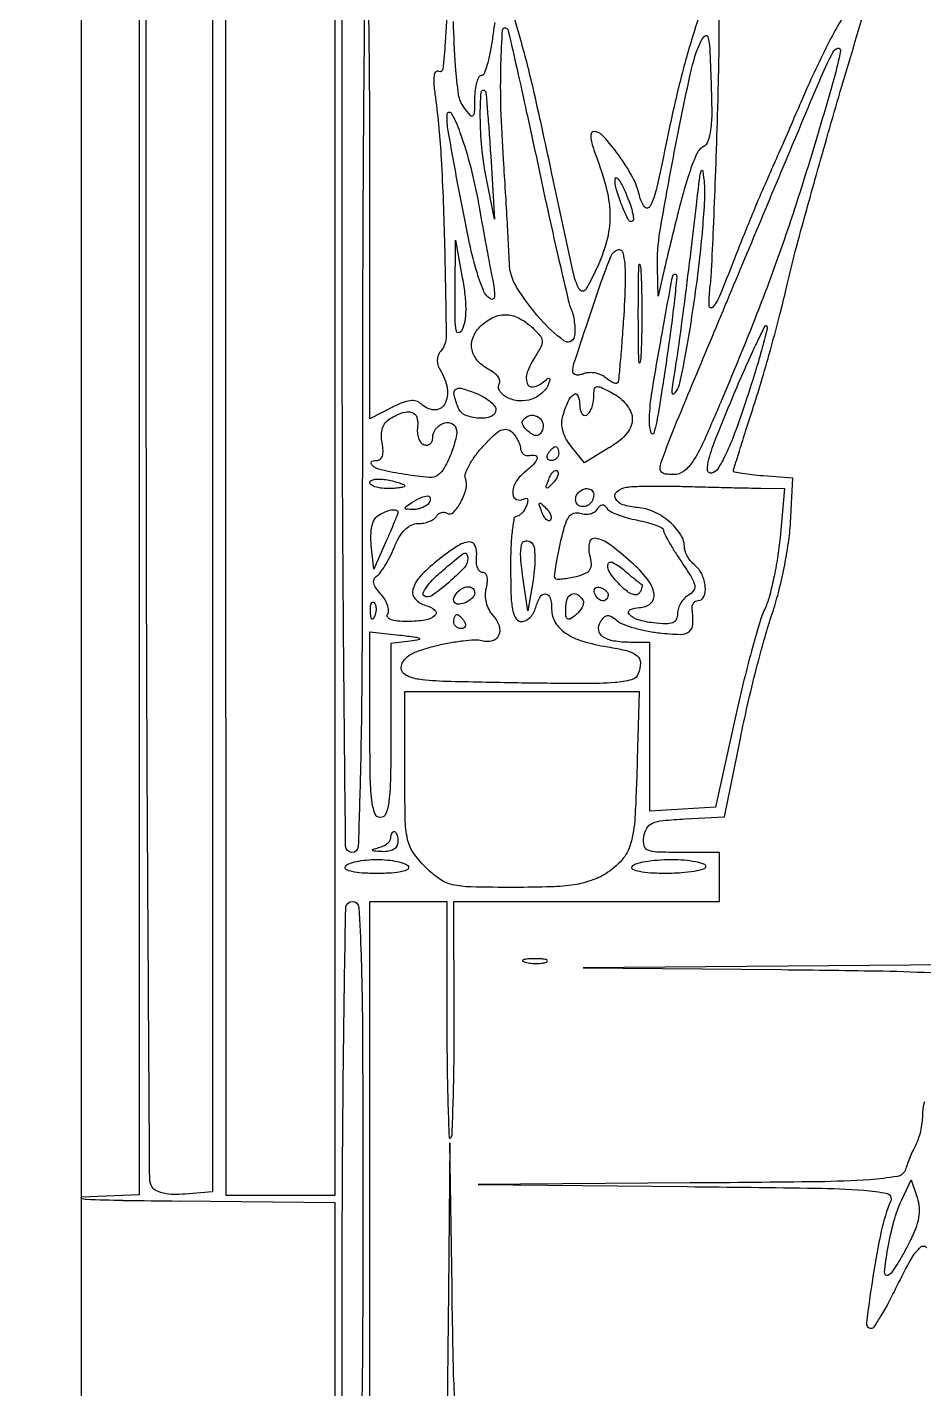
# Model space of a CAD drawing. Header units: inches. Extents: x -279 to 561, y -345 to 342.
# Drawn here: x -216.985 to -216.322, y -305.623 to -304.616 of the extents above; entities that cross this region are included whole.
import ezdxf

# ---------------------------------------------------------------- set-up
doc = ezdxf.new("R2010")
doc.units = ezdxf.units.IN
doc.header["$LTSCALE"] = 0.5
doc.header["$MEASUREMENT"] = 0

msp = doc.modelspace()

# ---------------------------------------------------------------- linework, layer by layer
at = {"linetype": 'Continuous'}
msp.add_line((-216.9452, -303.3781), (-216.9452, -306.503), dxfattribs=at)
for p, q in [((-216.9024, -304.0681), (-216.9024, -304.7737)), ((-216.9024, -304.7737), (-216.9024, -305.4793)), ((-216.9024, -305.4793), (-216.9451, -305.4811)), ((-216.8727, -305.4839), (-216.7576, -305.4849)), ((-216.7576, -305.4849), (-216.7576, -305.9712))]:
    msp.add_line(p, q)
for points in [[(-213.749, -305.7513, -0.000002), (-213.7501, -305.4288, -0.000179)], [(-215.8408, -304.9528, -0.000017), (-215.8401, -304.717, -0.831221)], [(-215.8762, -304.5938, 0.000023), (-215.8773, -304.8636, 0.000682), (-215.8782, -305.162, 0.000411), (-215.8784, -305.5159), (-215.8781, -306.4382)], [(-216.7355, -304.5626, 0.000087), (-216.7363, -304.6593, 0.001232), (-216.737, -304.767, 0.000747), (-216.7373, -304.8945, -0.000635), (-216.7376, -305.081, -0.004999), (-216.7388, -305.1676, -0.003343), (-216.7404, -305.2219, -0.403547), (-216.745, -305.2263, -0.411012), (-216.7497, -305.2216, -0.000538), (-216.7511, -305.0779, -0.001958), (-216.7522, -304.8577, -0.000239), (-216.7524, -304.3754)], [(-216.6745, -304.5965, -0.011101), (-216.676, -304.6273, -0.009727), (-216.6779, -304.6477, -0.551102), (-216.6807, -304.6491, 0.331355), (-216.683, -304.6493, 0.179942), (-216.6843, -304.6519, 0.054947), (-216.6845, -304.658, 0.012423), (-216.6833, -304.6683, -0.020855), (-216.679, -304.7137, -0.00769), (-216.6765, -304.7779, -0.00259), (-216.6753, -304.8448, -0.178124), (-216.679, -304.8553, 0.073682), (-216.6811, -304.8586, 0.0864), (-216.6819, -304.8622, 0.085241), (-216.6815, -304.8659, 0.06951), (-216.6798, -304.8696, -0.09952), (-216.6746, -304.8832, -0.170791), (-216.6766, -304.8951, -0.291783), (-216.6843, -304.8992, -0.179678), (-216.6939, -304.8948, 0.129182), (-216.6975, -304.8927, 0.099332), (-216.7019, -304.8924, 0.064879), (-216.7078, -304.8939, 0.0234), (-216.7156, -304.8975), (-216.7317, -304.9059), (-216.7317, -304.7316, 0.001426), (-216.7319, -304.6649, 0.002434), (-216.7325, -304.6093, 0.000337), (-216.7333, -304.5604, 0.662124)], [(-216.7317, -305.7159), (-216.7317, -305.4892), (-216.7317, -305.2625), (-216.7033, -305.2625), (-216.6749, -305.2625), (-216.6749, -305.3513, 0.002988), (-216.6746, -305.3852, 0.005232), (-216.674, -305.4132, 0.001556), (-216.6732, -305.4368, 0.654129), (-216.672, -305.4373, 0.189828), (-216.6709, -305.4346, 0.001348), (-216.6701, -305.41, 0.004894), (-216.6695, -305.3816, 0.003084), (-216.6694, -305.3485), (-216.6696, -305.2625), (-216.5714, -305.2625), (-216.4731, -305.2625), (-216.4731, -305.2444), (-216.4731, -305.2263), (-216.5019, -305.2263, -0.007812), (-216.5196, -305.226, -0.093684), (-216.5262, -305.2246, -0.247805), (-216.5289, -305.2212, -0.084031), (-216.5291, -305.2147, -0.095763), (-216.5269, -305.2084, -0.161788), (-216.5228, -305.2047, -0.077548), (-216.515, -305.2027, -0.010987), (-216.4985, -305.2015), (-216.4695, -305.2), (-216.4577, -305.142, -0.006759), (-216.4524, -305.1173, -0.005511), (-216.446, -305.091, -0.005571), (-216.4395, -305.0669, -0.014491), (-216.4342, -305.0498, 0.019989), (-216.4296, -305.0343, 0.012721), (-216.4254, -305.0159, 0.012779), (-216.4222, -304.9977, 0.023069), (-216.4206, -304.9826), (-216.4188, -304.9496), (-216.4408, -304.948, -0.008701), (-216.4492, -304.9472, -0.014279), (-216.4563, -304.9463, -0.007915), (-216.4621, -304.9452, -0.35796), (-216.4628, -304.9443, -0.074862), (-216.4625, -304.9428, -0.000482), (-216.4584, -304.9294, -0.001929), (-216.4536, -304.9142, -0.001228), (-216.4479, -304.8965, 0.006514), (-216.4416, -304.876, 0.00422), (-216.4347, -304.8521, 0.004242), (-216.4285, -304.8287, 0.008018), (-216.4238, -304.8096, -0.010712), (-216.4158, -304.7772, -0.00276), (-216.4014, -304.7251, -0.002707), (-216.3838, -304.6639, -0.002264), (-216.3644, -304.5991, 0.403137)], [(-216.4836, -304.5946, 0.010262), (-216.4931, -304.6234, 0.014522), (-216.5029, -304.6587, 0.010413), (-216.5119, -304.6987, -0.005507), (-216.5195, -304.7346, -0.058251), (-216.5245, -304.7487, -0.555811), (-216.5286, -304.7491, -0.110943), (-216.5324, -304.7408, 0.070226), (-216.5375, -304.7271, 0.032073), (-216.5477, -304.7109, 0.027186), (-216.5591, -304.6969, 0.212406), (-216.5666, -304.6935, 0.334022), (-216.5679, -304.6945, 0.081342), (-216.5683, -304.6975, 0.05201), (-216.5676, -304.7019, 0.02804), (-216.566, -304.7071, -0.02363), (-216.5573, -304.7337, -0.058609), (-216.5542, -304.7538, -0.068785), (-216.5561, -304.7722, -0.04392), (-216.563, -304.7925, -0.030479), (-216.5721, -304.8101, -0.59249), (-216.577, -304.8099, -0.062745), (-216.5814, -304.7974, -0.001033), (-216.5971, -304.7246, 0.003554), (-216.6102, -304.6649, 0.011819), (-216.6201, -304.6259, 0.008886), (-216.6281, -304.5988, 0.326948)], [(-216.3735, -304.5958, 0.031296), (-216.392, -304.6269, 0.016425), (-216.4112, -304.6677, -0.00044), (-216.4185, -304.6844, -0.000339), (-216.4264, -304.7027, -0.000343), (-216.4339, -304.7197, -0.000821), (-216.4394, -304.7323, 0.004364), (-216.4447, -304.7444, 0.002252), (-216.451, -304.7597, 0.002238), (-216.4574, -304.7755, 0.003388), (-216.4628, -304.7892, -0.005818), (-216.4731, -304.815, -0.081819), (-216.4783, -304.8234, -0.688487), (-216.4809, -304.8225, -0.032294), (-216.4802, -304.8092, 0.016473), (-216.4791, -304.7964, 0.00153), (-216.4776, -304.7648, 0.001968), (-216.4761, -304.7272, 0.001544), (-216.4747, -304.6863, 0.002751), (-216.4735, -304.637, 0.011541), (-216.4736, -304.6074, 0.011836)], [(-216.6393, -304.6128, 0.014397), (-216.641, -304.6237, -0.015598), (-216.6427, -304.6346, -0.024745), (-216.6449, -304.6438, -0.021775), (-216.6473, -304.6507, -0.308806), (-216.6494, -304.6521, 0.275825), (-216.6512, -304.6533, 0.051819), (-216.6528, -304.6571, 0.042378), (-216.6539, -304.6625, 0.027001), (-216.6543, -304.669, -0.005538), (-216.6545, -304.6797, -0.208286), (-216.6556, -304.6819, -0.419068), (-216.6573, -304.6817, -0.013338), (-216.6621, -304.6757, -0.125974), (-216.6661, -304.6662, -0.018563), (-216.6684, -304.6452, -0.012678), (-216.6699, -304.612, -0.002692)], [(-216.7524, -305.8599, -0.000327), (-216.7522, -305.5151, -0.002919), (-216.7511, -305.3634, -0.001291), (-216.7496, -305.2674, -0.408908), (-216.7447, -305.2625, -0.395136), (-216.74, -305.2669, -0.007958), (-216.7383, -305.3021, -0.007542), (-216.7372, -305.3612, -0.000893), (-216.7369, -305.4924, -0.001577), (-216.7372, -305.5914, -0.00397), (-216.7383, -305.6635, -0.000978)], [(-216.2714, -305.3091), (-216.4227, -305.3103), (-216.574, -305.3115), (-216.4273, -305.3129, -0.001732), (-216.3521, -305.3139, -0.009613), (-216.3117, -305.3154, -0.01112)], [(-216.3216, -305.4107, 0.04127), (-216.3227, -305.4156, 0.037432), (-216.3231, -305.4206, -0.03168), (-216.3235, -305.4262, -0.022756), (-216.3245, -305.4323, -0.023102), (-216.3261, -305.438, -0.045102), (-216.3279, -305.4423, 0.014122), (-216.33, -305.4464, 0.0088), (-216.3321, -305.4513, 0.008828), (-216.3341, -305.4562, 0.015807), (-216.3355, -305.4604, -0.281567), (-216.3416, -305.4657, -0.027135), (-216.3622, -305.4682, -0.012937), (-216.4004, -305.4697, -0.001201), (-216.4949, -305.4706), (-216.6516, -305.4718), (-216.4972, -305.4733, -0.001087), (-216.4021, -305.4744, -0.013832), (-216.3664, -305.4759, -0.039205), (-216.3492, -305.4784, -0.46372), (-216.3465, -305.4837, 0.044667), (-216.3535, -305.5062, 0.015247), (-216.3597, -305.5398, 0.006895), (-216.3645, -305.574, 0.456116), (-216.3609, -305.578, 0.245569), (-216.3587, -305.5768, 0.010122), (-216.3536, -305.5688, 0.015595), (-216.3479, -305.5588, 0.010215), (-216.3419, -305.5469, -0.014257), (-216.3315, -305.5269, -0.087077), (-216.3242, -305.5179, -0.469607), (-216.32, -305.5185, -0.134126)], [(-216.6683, -305.6367, -0.016483), (-216.6699, -305.6088, -0.002081), (-216.671, -305.5483), (-216.6725, -305.441), (-216.6737, -305.5508), (-216.6749, -305.6607)]]:
    msp.add_lwpolyline(points, format="xyb")
for points in [[(-213.7217, -304.6198, -0.000342), (-213.7221, -305.0777, -0.000611), (-213.7232, -305.454, -0.000039), (-213.7246, -305.7871, -0.813411), (-213.7265, -305.7875, -0.10071), (-213.7283, -305.7787, -0.000038), (-213.7297, -305.4486, -0.000606), (-213.7308, -305.0819, -0.000369), (-213.7313, -304.6483), (-213.7317, -303.5193), (-213.9605, -303.5193, 0.00003), (-214.109, -303.5193, 0.000002), (-214.4986, -303.5193, 0.000003), (-214.9634, -303.5193, 0.000003), (-215.4709, -303.5193), (-216.7524, -303.5193), (-216.7524, -303.4805), (-216.7524, -303.4418), (-215.2369, -303.4418), (-213.7213, -303.4418)], [(-216.8481, -304.7737), (-216.8481, -305.4772), (-216.8683, -305.4788, -0.026592), (-216.877, -305.4791, -0.045909), (-216.8843, -305.4782, -0.058419), (-216.8897, -305.4764, -0.141977), (-216.8928, -305.4736, -0.140547), (-216.8946, -305.4676, -0.00007), (-216.8959, -305.2651, -0.00096), (-216.8969, -305.0398, -0.000584), (-216.8972, -304.7734, -0.000372), (-216.897, -304.4172, -0.00193), (-216.8959, -304.2204, -0.000494), (-216.8945, -304.0825, -0.196037), (-216.8908, -304.0736, -0.109284), (-216.8871, -304.0712, -0.038167), (-216.881, -304.0695, -0.035725), (-216.8737, -304.0686, -0.0347), (-216.8663, -304.0687), (-216.8481, -304.0702)], [(-216.6076, -304.7172, 0.001769), (-216.5994, -304.7554, 0.002519), (-216.5917, -304.7894, 0.001396), (-216.585, -304.818, 0.037288), (-216.5827, -304.8254, -0.040908), (-216.5812, -304.8301, -0.028349), (-216.5804, -304.8355, -0.028692), (-216.5801, -304.8409, -0.051107), (-216.5806, -304.8453, -0.545128), (-216.5882, -304.8481, -0.052888), (-216.6058, -304.8319, -0.039679), (-216.6232, -304.8084, -0.136022), (-216.6286, -304.7904, 0.007957), (-216.629, -304.7806, 0.001238), (-216.63, -304.7611, 0.001379), (-216.6314, -304.7382, 0.0012), (-216.6329, -304.7142, -0.009128), (-216.6348, -304.6764, -0.014251), (-216.6348, -304.6437, -0.01087), (-216.6336, -304.6185, -0.643124), (-216.6304, -304.6173, -0.140959), (-216.6294, -304.6191, -0.000363), (-216.6229, -304.6474, -0.002217), (-216.6158, -304.6795, -0.001375)], [(-216.4852, -304.7048, 0.168591), (-216.4904, -304.7106, 0.021097), (-216.4963, -304.7267, 0.015694), (-216.5035, -304.7521, 0.003847), (-216.5138, -304.7944), (-216.5186, -304.8151), (-216.5191, -304.7939, -0.048465), (-216.5172, -304.7675, -0.005602), (-216.5066, -304.7088, -0.005358), (-216.4946, -304.6502, -0.052973), (-216.4868, -304.6264, -0.122233), (-216.4838, -304.6226, -0.54409), (-216.4817, -304.6234, -0.047473), (-216.4804, -304.6322, -0.00335), (-216.4794, -304.657, -0.007696), (-216.4789, -304.679, -0.031578), (-216.4797, -304.6923, -0.055065), (-216.4817, -304.7005, -0.181523)], [(-216.4007, -304.6962, -0.005201), (-216.417, -304.7486, -0.008856), (-216.4319, -304.792, -0.00846), (-216.4487, -304.8362, -0.00427), (-216.4714, -304.8914, -0.005269), (-216.485, -304.9228, -0.037808), (-216.4929, -304.9374, -0.090871), (-216.4995, -304.9445, -0.160825), (-216.5071, -304.947, -0.0343), (-216.513, -304.9466, -0.162517), (-216.5161, -304.9451, -0.218758), (-216.5171, -304.9424, -0.066069), (-216.5162, -304.9379, -0.014627), (-216.5046, -304.9076, -0.000446), (-216.4527, -304.7833, -0.000319), (-216.3993, -304.6561, -0.021555), (-216.3893, -304.6349, -0.207321), (-216.3857, -304.6319, -0.554075), (-216.3837, -304.6337, -0.023297), (-216.3886, -304.6547, -0.003509)], [(-216.6424, -304.7116), (-216.6395, -304.7582), (-216.646, -304.7259, -0.026379), (-216.6489, -304.7052, -0.020572), (-216.6501, -304.6826, -0.020494), (-216.6495, -304.6645, -0.678966), (-216.6465, -304.6635, -0.149494), (-216.6459, -304.6649, -0.000915), (-216.6448, -304.6783, -0.00365), (-216.6436, -304.6937, -0.002305)], [(-216.6514, -304.7468, 0.001205), (-216.6483, -304.7641, 0.001296), (-216.6452, -304.7809, 0.001224), (-216.6425, -304.7954, 0.006183), (-216.6409, -304.8034, -0.046706), (-216.6395, -304.8154, -0.599899), (-216.6425, -304.8172, -0.155602), (-216.6478, -304.8108, -0.026283), (-216.6531, -304.7957, -0.020418), (-216.6586, -304.7734, -0.004239), (-216.6664, -304.7338, -0.002597), (-216.6738, -304.693, -0.053299), (-216.6746, -304.6806, -0.755954), (-216.6716, -304.6798, -0.043914), (-216.6651, -304.6941, -0.020761), (-216.6572, -304.7201, -0.020603)], [(-216.5374, -304.7595, -0.506233), (-216.5403, -304.7591, -0.022875), (-216.5452, -304.7484, -0.027387), (-216.5494, -304.7365, -0.087583), (-216.5503, -304.7281, -0.523212), (-216.5494, -304.7276, -0.132469), (-216.5478, -304.7289, -0.03779), (-216.5452, -304.7331, -0.013843), (-216.5423, -304.7394, -0.017512), (-216.5396, -304.7463, -0.025665), (-216.5377, -304.7525, -0.023548), (-216.5367, -304.7575, -0.23677)], [(-216.4915, -304.8149, -0.005393), (-216.4952, -304.8393, -0.007432), (-216.499, -304.8612, -0.004976), (-216.5027, -304.8793, -0.085535), (-216.505, -304.8849, -0.059006), (-216.507, -304.8874, -0.572167), (-216.508, -304.8871, -0.101093), (-216.5082, -304.8843, -0.009353), (-216.5072, -304.8772, 0.006873), (-216.5037, -304.8547, 0.001875), (-216.4989, -304.8192, 0.001976), (-216.4941, -304.781, 0.003013), (-216.4902, -304.7478, -0.002172), (-216.4878, -304.7277, -0.058241), (-216.4866, -304.7224, -0.780524), (-216.4855, -304.7226, -0.013684), (-216.4844, -304.7322, -0.03534), (-216.4843, -304.7439, -0.006783), (-216.4858, -304.765, -0.007196), (-216.4882, -304.7896, -0.006574)], [(-216.6637, -304.8403, -0.232877), (-216.666, -304.8421, -0.421443), (-216.6678, -304.8409, -0.04182), (-216.6687, -304.8322, -0.004874), (-216.6687, -304.8125), (-216.6684, -304.7737), (-216.6634, -304.8015, -0.016627), (-216.6615, -304.8145, -0.030054), (-216.6609, -304.8251, -0.037196), (-216.6616, -304.8338, -0.074031)], [(-216.544, -304.8294, -0.00317), (-216.5453, -304.8478, -0.004945), (-216.5466, -304.8637, -0.001602), (-216.5479, -304.8774, -0.154009), (-216.5487, -304.8792, -0.274), (-216.5499, -304.8796, -0.051371), (-216.5521, -304.8789, -0.042194), (-216.5548, -304.8774, -0.026984), (-216.5577, -304.8752, 0.073944), (-216.5611, -304.8732, 0.055614), (-216.5653, -304.8719, 0.0561), (-216.5696, -304.8717, 0.079543), (-216.5733, -304.8724, -0.049017), (-216.5766, -304.8733, -0.089582), (-216.5793, -304.8733, -0.139332), (-216.5811, -304.8724, -0.21057), (-216.5817, -304.8709, -0.079097), (-216.5808, -304.8649, -0.001381), (-216.5706, -304.834, -0.003822), (-216.5606, -304.8046, -0.012498), (-216.5533, -304.7854, -0.212515), (-216.5485, -304.7808, -0.45542), (-216.5446, -304.783, -0.05541), (-216.5429, -304.8, -0.012106)], [(-216.5314, -304.8603, -0.05623), (-216.532, -304.8643, -0.84375), (-216.5327, -304.8642, -0.011824), (-216.5331, -304.8512, -0.002363), (-216.5332, -304.828, -0.002363), (-216.5331, -304.8048, -0.011824), (-216.5327, -304.7918, -0.84375), (-216.532, -304.7918, -0.05623), (-216.5314, -304.7957, -0.008933), (-216.5308, -304.8104, -0.005253), (-216.5306, -304.828, -0.005253), (-216.5308, -304.8456, -0.008933)], [(-216.512, -304.8599, -0.003101), (-216.518, -304.899, -0.02624), (-216.5217, -304.9163, -0.763552), (-216.5237, -304.9164, -0.066513), (-216.5249, -304.9078, -0.040598), (-216.5234, -304.888, -0.005104), (-216.5162, -304.8457, -0.001493), (-216.5078, -304.8, -0.603471), (-216.5053, -304.7992, -0.225892), (-216.5047, -304.801, -0.00155), (-216.5065, -304.8178, -0.005582), (-216.5088, -304.8372, -0.003492)], [(-216.6121, -304.8379, -0.025372), (-216.606, -304.8441, -0.160359), (-216.6043, -304.8482, -0.146722), (-216.6053, -304.8527, -0.020152), (-216.6102, -304.8609, 0.060387), (-216.6153, -304.8713, 0.162068), (-216.6155, -304.8795, 0.362098), (-216.6113, -304.8822, 0.143467), (-216.6044, -304.8793, -0.010558), (-216.6004, -304.8761, -0.26802), (-216.5991, -304.8759, -0.387493), (-216.5986, -304.8769, -0.015382), (-216.6001, -304.8811, -0.088678), (-216.6021, -304.8843, -0.048382), (-216.6055, -304.8876, -0.046175), (-216.6097, -304.8903, -0.054272), (-216.6142, -304.8919, -0.100383), (-216.6228, -304.8924, -0.095146), (-216.6311, -304.8895, -0.133291), (-216.636, -304.8846, -0.274197), (-216.6359, -304.8794, 0.213925), (-216.6356, -304.8774, 0.088681), (-216.6369, -304.8748, 0.065662), (-216.6395, -304.8721, 0.043505), (-216.6431, -304.8698, -0.081207), (-216.6518, -304.8631, -0.132999), (-216.6562, -304.8549, -0.14632), (-216.6557, -304.8462, -0.10643), (-216.6504, -304.8379, -0.077784), (-216.6412, -304.8311, -0.120537), (-216.6316, -304.8288, -0.117325), (-216.6219, -304.8311, -0.071227)], [(-216.4537, -304.8928, -0.008904), (-216.4617, -304.9159, -0.023447), (-216.4685, -304.932, -0.028167), (-216.4744, -304.9427, -0.208227), (-216.4791, -304.9459, -0.462897), (-216.482, -304.9436, -0.074773), (-216.481, -304.9355, -0.026877), (-216.4756, -304.9197, -0.00452), (-216.4636, -304.8903, -0.004409), (-216.4543, -304.8686, -0.007986), (-216.4462, -304.851, -0.003887), (-216.4394, -304.8371, -0.668672), (-216.4382, -304.8372, -0.146281), (-216.4381, -304.8403, -0.003085), (-216.4421, -304.8553, -0.006886), (-216.4473, -304.8728, -0.004553)], [(-216.5377, -304.905, -0.104498), (-216.5385, -304.9107, -0.078898), (-216.5415, -304.9162, -0.060186), (-216.5469, -304.9217, -0.029731), (-216.5549, -304.9273), (-216.5729, -304.9384), (-216.5826, -304.9265, -0.044409), (-216.5865, -304.9207, -0.057645), (-216.5889, -304.9148, -0.063794), (-216.5898, -304.909, -0.077772), (-216.589, -304.9036, -0.030789), (-216.5851, -304.8929, -0.132481), (-216.5809, -304.8877, -0.4754), (-216.5779, -304.8885, -0.106409), (-216.5766, -304.8945, 0.042645), (-216.5762, -304.8988, 0.094485), (-216.5751, -304.9019, 0.174139), (-216.5734, -304.9032, 0.225572), (-216.5714, -304.903, 0.112752), (-216.5694, -304.9011, 0.049984), (-216.5677, -304.8978, 0.04599), (-216.5666, -304.8938, 0.04616), (-216.5662, -304.8896, -0.037761), (-216.5658, -304.8839, -0.311983), (-216.5641, -304.8821, -0.163526), (-216.5608, -304.8825, -0.011108), (-216.5524, -304.8867, -0.052937), (-216.5469, -304.8903, -0.050847), (-216.5423, -304.895, -0.054536), (-216.539, -304.9002, -0.095776)], [(-216.6386, -304.899, -0.309585), (-216.6421, -304.904, -0.106816), (-216.6512, -304.9054, -0.090324), (-216.6612, -304.903, -0.19967), (-216.6665, -304.8974, -0.02875), (-216.6695, -304.888, -0.281907), (-216.6684, -304.8842, -0.252001), (-216.6643, -304.8832, -0.024157), (-216.6542, -304.8865, -0.034915), (-216.6482, -304.8892, -0.044248), (-216.6432, -304.8926, -0.050634), (-216.6397, -304.896, -0.174496)], [(-216.6965, -304.9116, 0.056526), (-216.6966, -304.916, 0.066642), (-216.6958, -304.9201, 0.07808), (-216.694, -304.9233, 0.14665), (-216.6917, -304.9249, 0.115789), (-216.6892, -304.9252, 0.142515), (-216.6871, -304.9243, 0.130079), (-216.6857, -304.9223, 0.088908), (-216.6852, -304.9195, -0.161522), (-216.6832, -304.9134, -0.133618), (-216.6778, -304.9092, -0.17032), (-216.6719, -304.9089, -0.245216), (-216.6682, -304.9124, -0.144037), (-216.6679, -304.9192, -0.031046), (-216.6714, -304.9307, -0.032174), (-216.6765, -304.9417, -0.114756), (-216.6816, -304.9475, -0.182529), (-216.6879, -304.9492, -0.013812), (-216.7058, -304.9469, -0.015357), (-216.7235, -304.9436, -0.14305), (-216.7302, -304.9399, -0.144524), (-216.7309, -304.9387, -0.260521), (-216.7306, -304.9376, -0.143558), (-216.7292, -304.9369, -0.048117), (-216.7268, -304.9366, 0.17075), (-216.7242, -304.9357, 0.147897), (-216.7225, -304.9333, 0.089482), (-216.722, -304.9292, 0.034737), (-216.7227, -304.9236, -0.048263), (-216.7232, -304.9176, -0.078089), (-216.7224, -304.9126, -0.090761), (-216.7203, -304.9086, -0.091297), (-216.7168, -304.9056, -0.046325), (-216.7074, -304.9012, -0.158515), (-216.7007, -304.901, -0.251345), (-216.6971, -304.9046, -0.11163)], [(-216.6047, -304.9154, -0.102563), (-216.6067, -304.9175, -0.174119), (-216.609, -304.9182, -0.12495), (-216.6117, -304.9172, -0.042426), (-216.6151, -304.9146, -0.039982), (-216.618, -304.9114, -0.140382), (-216.6191, -304.9088, -0.193883), (-216.6184, -304.9066, -0.087799), (-216.6161, -304.9045, -0.163339), (-216.6108, -304.9032, -0.170368), (-216.6059, -304.9055, -0.174129), (-216.6036, -304.9102, -0.16952)], [(-216.6203, -304.9278, 0.104541), (-216.6197, -304.9301, 0.117135), (-216.6183, -304.9318, 0.115342), (-216.6162, -304.9328, 0.099116), (-216.6138, -304.9328, -0.118813), (-216.6093, -304.9329, -0.43607), (-216.6081, -304.9352, -0.11606), (-216.6111, -304.9398, -0.021386), (-216.6188, -304.9466, 0.102116), (-216.6244, -304.9535, 0.13692), (-216.6261, -304.9614, 0.294731), (-216.6232, -304.9654, 0.233272), (-216.6177, -304.9649, -0.14665), (-216.6161, -304.9645, -0.315874), (-216.6152, -304.9652, -0.134924), (-216.6151, -304.9671, -0.03703), (-216.616, -304.97, -0.044872), (-216.6175, -304.9731, -0.051712), (-216.6195, -304.9757, -0.059132), (-216.6216, -304.9774, -0.146563), (-216.6235, -304.978, 0.369078), (-216.6252, -304.9795, 0.011966), (-216.6266, -304.9894, 0.017744), (-216.6275, -305.0019, 0.010728), (-216.6277, -305.0168, 0.00765), (-216.6273, -305.0371, 0.042273), (-216.626, -305.0479, 0.100575), (-216.6236, -305.0536, 0.24605), (-216.6197, -305.0556, 0.119254), (-216.6165, -305.0548, 0.075213), (-216.6133, -305.0526, 0.068404), (-216.6107, -305.0492, 0.066791), (-216.6091, -305.0453, -0.06348), (-216.6059, -305.0374, -0.302302), (-216.6018, -305.0352, -0.309236), (-216.5983, -305.0382, -0.064673), (-216.5973, -305.0466, 0.136672), (-216.5946, -305.0563, 0.109565), (-216.5871, -305.0641, 0.075656), (-216.5743, -305.0701, 0.032597), (-216.556, -305.0743, -0.020388), (-216.5411, -305.0773, -0.119054), (-216.5341, -305.0809, -0.219434), (-216.5317, -305.0862, -0.09001), (-216.5332, -305.0941, -0.239786), (-216.5382, -305.0986, -0.046406), (-216.5506, -305.1007, -0.020863), (-216.5734, -305.1015, -0.002634), (-216.6224, -305.101, -0.002151), (-216.6753, -305.0999, -0.026069), (-216.6956, -305.0983, -0.08866), (-216.7051, -305.0953, -0.278851), (-216.7085, -305.0898, -0.142172), (-216.707, -305.0848, -0.109222), (-216.703, -305.0808, -0.062849), (-216.6956, -305.0772, -0.017754), (-216.6833, -305.0736, -0.015908), (-216.673, -305.0714, -0.017253), (-216.6628, -305.0698, -0.016984), (-216.6541, -305.0691, -0.076115), (-216.649, -305.0696, 0.12583), (-216.6411, -305.0697, 0.227975), (-216.6363, -305.0657, 0.195242), (-216.636, -305.0588, 0.09872), (-216.6405, -305.0512, -0.064997), (-216.6436, -305.0468, -0.05798), (-216.6455, -305.0416, -0.058243), (-216.6462, -305.0361, -0.066937), (-216.6456, -305.0308, 0.040549), (-216.6448, -305.0263, 0.081946), (-216.645, -305.0226, 0.129992), (-216.6463, -305.0203, 0.20801), (-216.6483, -305.0194, -0.206148), (-216.6504, -305.0185, -0.097795), (-216.652, -305.016, -0.071534), (-216.6529, -305.0122, -0.046905), (-216.6528, -305.0078, 0.119299), (-216.6539, -304.9996, 0.339329), (-216.6585, -304.9968, 0.122057), (-216.6673, -305, 0.020013), (-216.6822, -305.0109, 0.036212), (-216.6947, -305.0225, 0.127198), (-216.6999, -305.032, 0.250421), (-216.6981, -305.0391, 0.146118), (-216.6904, -305.0437, -0.110496), (-216.6837, -305.0472, -0.459905), (-216.6836, -305.0512, -0.143455), (-216.6909, -305.0546, -0.03788), (-216.7039, -305.0556, -0.021737), (-216.7114, -305.0553, -0.067823), (-216.7164, -305.0542, -0.161615), (-216.7186, -305.0524, -0.289083), (-216.7186, -305.0501, 0.158762), (-216.7179, -305.0473, 0.064502), (-216.7187, -305.0434, 0.055027), (-216.7208, -305.0391, 0.045483), (-216.7238, -305.0351, -0.033485), (-216.7273, -305.0307, -0.093551), (-216.7289, -305.0271, -0.155952), (-216.7287, -305.0243, -0.158036), (-216.7268, -305.0221, 0.096872), (-216.7242, -305.0197, 0.0202), (-216.7207, -305.0145, 0.020494), (-216.7171, -305.008, 0.018103), (-216.7138, -305.0009, -0.033503), (-216.71, -304.9932, -0.06379), (-216.7057, -304.9876, -0.083014), (-216.7011, -304.9843, -0.114229), (-216.6961, -304.9832, 0.046449), (-216.6919, -304.9828, 0.046123), (-216.6879, -304.9816, 0.050097), (-216.6845, -304.9799, 0.112213), (-216.6826, -304.9779, -0.085354), (-216.681, -304.9761, -0.093637), (-216.6789, -304.975, -0.100378), (-216.6767, -304.9748, -0.114643), (-216.6748, -304.9755, 0.353757), (-216.67, -304.9749, 0.068827), (-216.6645, -304.9673, 0.060635), (-216.6606, -304.9574, 0.154612), (-216.6611, -304.9498, -0.182324), (-216.6611, -304.9462, -0.03628), (-216.6584, -304.9402, -0.034067), (-216.6539, -304.9332, -0.025983), (-216.6482, -304.9263, -0.016818), (-216.6402, -304.9181, -0.075128), (-216.6348, -304.9142, -0.15513), (-216.6305, -304.9136, -0.159641), (-216.6267, -304.9155, -0.042516), (-216.6243, -304.9183, -0.03484), (-216.6223, -304.9217, -0.036109), (-216.6208, -304.925, -0.073608)], [(-216.5921, -304.9315, -0.105053), (-216.5925, -304.9334, -0.099167), (-216.5937, -304.9351, -0.09642), (-216.5955, -304.9362, -0.093332), (-216.5976, -304.9366, -0.108972), (-216.5994, -304.9362, -0.182303), (-216.6005, -304.9351, -0.161196), (-216.6007, -304.9334, -0.082592), (-216.5998, -304.9315, -0.029505), (-216.5985, -304.9295, -0.035638), (-216.5969, -304.9278, -0.038439), (-216.5955, -304.9266, -0.151918), (-216.5944, -304.9263, -0.210953), (-216.5935, -304.9267, -0.081139), (-216.5928, -304.9278, -0.061769), (-216.5923, -304.9295, -0.042167)], [(-216.7059, -304.9553, -0.347462), (-216.7065, -304.9561, -0.020244), (-216.7097, -304.9567, -0.023639), (-216.7139, -304.9572, -0.014412), (-216.7188, -304.9573, -0.032714), (-216.7238, -304.957, -0.050289), (-216.728, -304.956, -0.064968), (-216.7308, -304.9546, -0.249889), (-216.7317, -304.9529, -0.285831), (-216.7308, -304.9513, -0.076393), (-216.728, -304.9505, -0.053628), (-216.7238, -304.9503, -0.031701), (-216.7188, -304.9509, -0.013875), (-216.7139, -304.952, -0.021857), (-216.7097, -304.9532, -0.017542), (-216.7065, -304.9544, -0.300822)], [(-216.5966, -304.9535, -0.011214), (-216.6, -304.9568, -0.400052), (-216.601, -304.9568, -0.286372), (-216.6013, -304.9556, -0.008399), (-216.5995, -304.9506, -0.036269), (-216.598, -304.9473, -0.070189), (-216.5962, -304.9449, -0.120343), (-216.5945, -304.9439, -0.278911), (-216.5931, -304.9443, -0.20742), (-216.5925, -304.9458, -0.082976), (-216.5929, -304.9482, -0.063152), (-216.5944, -304.9509, -0.043285)], [(-216.6878, -304.9677, -0.101161), (-216.6896, -304.9696, -0.052761), (-216.6926, -304.9713, -0.049393), (-216.6961, -304.9724, -0.053738), (-216.6997, -304.9728, -0.012098), (-216.7047, -304.9726, -0.343021), (-216.7056, -304.9718, -0.295079), (-216.7051, -304.9706, -0.010223), (-216.7007, -304.9677, -0.03301), (-216.6939, -304.9639, -0.110887), (-216.6889, -304.9628, -0.372932), (-216.6871, -304.9644, -0.175918)], [(-216.5662, -304.9616, -0.108877), (-216.5672, -304.9661, -0.127543), (-216.5699, -304.9694, -0.144342), (-216.5736, -304.9707, -0.153624), (-216.5774, -304.9698, -0.216101), (-216.5795, -304.9666, -0.159804), (-216.5789, -304.9623, -0.132181), (-216.5756, -304.9587, -0.145303), (-216.5711, -304.9573, -0.087308), (-216.5692, -304.9577, -0.094392), (-216.5677, -304.9586, -0.100145), (-216.5666, -304.96, -0.112153)], [(-216.4426, -304.9571), (-216.4251, -304.9573), (-216.4284, -304.9934, -0.015272), (-216.4303, -305.0085, -0.013892), (-216.4331, -305.0239, -0.014061), (-216.4364, -305.0375, -0.04287), (-216.4397, -305.0464, 0.037074), (-216.4436, -305.0567, 0.005838), (-216.4495, -305.0774, 0.006456), (-216.4558, -305.102, 0.005598), (-216.4619, -305.128), (-216.4761, -305.1927), (-216.5005, -305.1943), (-216.5248, -305.1958), (-216.5248, -305.1335), (-216.5248, -305.0711), (-216.5391, -305.071, -0.038736), (-216.5515, -305.07, -0.111268), (-216.5594, -305.0668, -0.209988), (-216.5625, -305.0619, -0.174944), (-216.5612, -305.0558, -0.053871), (-216.5585, -305.0524, -0.185698), (-216.556, -305.0512, -0.156029), (-216.5531, -305.052, -0.035295), (-216.5489, -305.055, 0.081123), (-216.5443, -305.0576, 0.022082), (-216.5364, -305.0603, 0.021731), (-216.5271, -305.0626, 0.021052), (-216.5175, -305.064, 0.020206), (-216.5022, -305.0651, 0.165856), (-216.4957, -305.0631, 0.230183), (-216.4929, -305.0578, 0.041582), (-216.4934, -305.0466, -0.082595), (-216.4933, -305.0441, -0.103799), (-216.4924, -305.042, -0.116034), (-216.4909, -305.0406, -0.124261), (-216.4889, -305.0401, 0.309165), (-216.4847, -305.0372, 0.116118), (-216.4837, -305.0299, 0.08539), (-216.4861, -305.0209, 0.112055), (-216.4912, -305.0142, -0.044624), (-216.4942, -305.0113, -0.040353), (-216.4967, -305.0078, -0.042692), (-216.4984, -305.0042, -0.092186), (-216.499, -305.0012, 0.142196), (-216.5018, -304.9915, 0.074786), (-216.5102, -304.9818, 0.070211), (-216.5217, -304.9745, 0.089973), (-216.5339, -304.9714, -0.064084), (-216.5446, -304.9693, -0.188185), (-216.5502, -304.9646, -0.364395), (-216.5492, -304.9597, -0.121426), (-216.5421, -304.9564, -0.039855), (-216.5369, -304.9558, -0.004959), (-216.5253, -304.9555, -0.005821), (-216.5115, -304.9555, -0.004791), (-216.4969, -304.9558, 0.000677), (-216.4815, -304.9562, 0.000627), (-216.4658, -304.9566, 0.000625), (-216.4518, -304.9569, 0.002102)], [(-216.7111, -304.9748, -0.094415), (-216.7113, -304.9762, -0.002371), (-216.7137, -304.9821, -0.005008), (-216.7166, -304.989, -0.003383), (-216.72, -304.9968), (-216.7289, -305.0168), (-216.7307, -304.9992, -0.032703), (-216.731, -304.9918, -0.049507), (-216.7302, -304.9853, -0.060672), (-216.7284, -304.9803, -0.134945), (-216.7257, -304.9773, -0.037601), (-216.7205, -304.9746, -0.060609), (-216.7157, -304.9731, -0.100795), (-216.7123, -304.9732, -0.348557)], [(-216.5983, -304.9807, -0.278911), (-216.5996, -304.9811, -0.120343), (-216.6013, -304.9801, -0.070189), (-216.6031, -304.9777, -0.036269), (-216.6047, -304.9744, -0.008399), (-216.6065, -304.9694, -0.286372), (-216.6062, -304.9682, -0.400052), (-216.6052, -304.9682, -0.011214), (-216.6018, -304.9715, -0.043285), (-216.5995, -304.9741, -0.063152), (-216.5981, -304.9768, -0.082976), (-216.5976, -304.9792, -0.20742)], [(-216.5339, -304.9807, -0.018126), (-216.5265, -304.9824, -0.027943), (-216.5202, -304.9844, -0.026728), (-216.5155, -304.9865, -0.280591), (-216.5145, -304.9882, 0.121036), (-216.5139, -304.9906, 0.008493), (-216.5106, -304.9967, 0.01163), (-216.5063, -305.0039, 0.008484), (-216.5011, -305.0118, -0.010605), (-216.4938, -305.0231, -0.086138), (-216.4915, -305.0289, -0.210029), (-216.4923, -305.0327, -0.111108), (-216.496, -305.036, 0.074425), (-216.4991, -305.0384, 0.055756), (-216.5018, -305.0419, 0.056174), (-216.5035, -305.0458, 0.079212), (-216.5042, -305.0497, -0.107632), (-216.5051, -305.054, -0.196485), (-216.5077, -305.0565, -0.101863), (-216.5128, -305.0573, -0.01901), (-216.5223, -305.0566, -0.044602), (-216.5334, -305.0543, -0.136852), (-216.5399, -305.0502, -0.501554), (-216.5392, -305.0468, -0.11133), (-216.5324, -305.0453, 0.178593), (-216.5241, -305.0422, 0.266152), (-216.5216, -305.0351, 0.124562), (-216.5265, -305.0242, 0.043784), (-216.5384, -305.0117, 0.020309), (-216.5547, -304.9984, 0.118566), (-216.5647, -304.9941, 0.395105), (-216.5694, -304.9972, 0.121026), (-216.5693, -305.0063, -0.041357), (-216.5682, -305.0132, -0.160462), (-216.5692, -305.0174, -0.155413), (-216.5725, -305.0202, -0.038099), (-216.5793, -305.0225, -0.015921), (-216.5845, -305.0236, -0.02252), (-216.5892, -305.0243, -0.019734), (-216.5931, -305.0245, -0.202355), (-216.5945, -305.0239, -0.227367), (-216.5951, -305.0223, -0.007528), (-216.5942, -305.0153, -0.012982), (-216.5928, -305.0069, -0.008514), (-216.5908, -304.9973, -0.014121), (-216.5875, -304.9846, -0.077977), (-216.5845, -304.9781, -0.175824), (-216.5809, -304.9755, -0.148382), (-216.5761, -304.9756, 0.067266), (-216.5724, -304.9762, 0.069139), (-216.5687, -304.9759, 0.07607), (-216.5655, -304.9746, 0.119586), (-216.5634, -304.9725, -0.059255), (-216.5616, -304.9703, -0.172091), (-216.5599, -304.9694, -0.199799), (-216.5581, -304.9699, -0.081984), (-216.5565, -304.9718, 0.13569), (-216.5541, -304.9741, 0.025896), (-216.5485, -304.9766, 0.025905), (-216.5415, -304.9789, 0.021291)], [(-216.6111, -305.025), (-216.615, -305.0478), (-216.6184, -305.0246, -0.017394), (-216.6202, -305.0083, -0.077069), (-216.6195, -304.9987, -0.308371), (-216.6164, -304.9959, -0.236459), (-216.612, -304.9974, -0.159288), (-216.6103, -305.0007, -0.030119), (-216.6097, -305.0074, -0.028961), (-216.6099, -305.0158, -0.021317)], [(-216.6593, -305.0088, -0.190538), (-216.6621, -305.0159, -0.02706), (-216.6736, -305.0269, -0.024628), (-216.686, -305.0365, -0.299649), (-216.6917, -305.0367, -0.373579), (-216.6924, -305.0346, -0.051857), (-216.69, -305.0303, -0.039026), (-216.6854, -305.0249, -0.021741), (-216.6792, -305.019, -0.002263), (-216.6659, -305.0078, -0.055893), (-216.6619, -305.0051, -0.41541), (-216.6601, -305.0057, -0.118354)], [(-216.5308, -305.028, -0.264584), (-216.5303, -305.0288, -0.065043), (-216.5305, -305.0303, -0.049603), (-216.5311, -305.0323, -0.031373), (-216.5323, -305.0344, -0.215145), (-216.5344, -305.0358, -0.129273), (-216.5374, -305.0355, -0.076807), (-216.5413, -305.0334, -0.033537), (-216.5457, -305.0296, -0.03612), (-216.5539, -305.0201, -0.192531), (-216.5557, -305.0136, -0.519279), (-216.5524, -305.0118, -0.058804), (-216.5442, -305.0172, 0.002427), (-216.5397, -305.0211, 0.003346), (-216.5355, -305.0245, 0.002128), (-216.532, -305.0273, 0.040509)], [(-216.6542, -305.0344, -0.13875), (-216.6547, -305.0363, -0.061199), (-216.6564, -305.0385, -0.053891), (-216.659, -305.0405, -0.048303), (-216.6619, -305.042, -0.096999), (-216.6667, -305.0428, -0.280386), (-216.6694, -305.0411, -0.235886), (-216.6694, -305.0375, -0.0791), (-216.6662, -305.0332, -0.091378), (-216.6624, -305.0306, -0.130128), (-216.6583, -305.0299, -0.180985), (-216.6554, -305.0313, -0.191777)], [(-216.5555, -305.0363, -0.175736), (-216.557, -305.0394, -0.239194), (-216.5599, -305.0403, -0.167686), (-216.5632, -305.0385, -0.104687), (-216.5655, -305.0347, -0.089632), (-216.5658, -305.0324, -0.189618), (-216.5651, -305.0309, -0.189618), (-216.5635, -305.0302, -0.089632), (-216.5613, -305.0305, -0.053161), (-216.559, -305.0316, -0.062883), (-216.557, -305.0331, -0.073742), (-216.5558, -305.0347, -0.149613)], [(-216.7282, -305.0514, -0.054073), (-216.7294, -305.0536, -0.470617), (-216.7303, -305.0536, -0.168741), (-216.731, -305.0521, -0.018894), (-216.7313, -305.0483, -0.028489), (-216.7313, -305.0447, -0.077125), (-216.7307, -305.0422, -0.208169), (-216.7298, -305.0412, -0.296942), (-216.7286, -305.0415, -0.126455), (-216.7276, -305.0432, -0.060344), (-216.7272, -305.0457, -0.05415), (-216.7274, -305.0486, -0.051402)], [(-216.5743, -305.0395, -0.165938), (-216.5738, -305.0417, -0.078442), (-216.5746, -305.0446, -0.064546), (-216.5765, -305.0477, -0.050777), (-216.5792, -305.0505, -0.028529), (-216.5834, -305.0536, -0.286403), (-216.5855, -305.0536, -0.241254), (-216.5867, -305.0517, -0.021696), (-216.5869, -305.0459, -0.080485), (-216.5858, -305.0391, -0.197273), (-216.5826, -305.0354, -0.258637), (-216.5784, -305.0355, -0.119392)], [(-216.6619, -305.0556, -0.082592), (-216.6611, -305.0576, -0.161196), (-216.6613, -305.0593, -0.182303), (-216.6624, -305.0604, -0.108972), (-216.6642, -305.0608, -0.093332), (-216.6663, -305.0604, -0.09642), (-216.6681, -305.0593, -0.099167), (-216.6693, -305.0576, -0.105053), (-216.6697, -305.0556, -0.042167), (-216.6695, -305.0536, -0.061769), (-216.669, -305.052, -0.081139), (-216.6683, -305.0508, -0.210953), (-216.6674, -305.0504, -0.151918), (-216.6663, -305.0508, -0.038439), (-216.6648, -305.052, -0.035638), (-216.6633, -305.0536, -0.029505)], [(-216.702, -305.07), (-216.7162, -305.0718), (-216.7162, -305.1361, -0.003893), (-216.7165, -305.1711, -0.026128), (-216.7177, -305.1884, -0.059883), (-216.7199, -305.1976, -0.312486), (-216.724, -305.2004, -0.319653), (-216.7281, -305.1975, -0.055241), (-216.7303, -305.1877, -0.024547), (-216.7315, -305.1693, -0.003585), (-216.7317, -305.1318), (-216.7317, -305.0631), (-216.7098, -305.0656, -0.00351), (-216.6981, -305.0671, -0.095989), (-216.6952, -305.068, -0.700861), (-216.6954, -305.069, -0.014334)], [(-216.534, -305.1578, -0.006704), (-216.5357, -305.2006, -0.054099), (-216.5389, -305.22, -0.113516), (-216.5454, -305.2319, -0.075351), (-216.5573, -305.242, -0.053812), (-216.5682, -305.2471, -0.045719), (-216.5806, -305.2502, -0.02943), (-216.5977, -305.2517, -0.007921), (-216.6248, -305.2521, -0.00546), (-216.657, -305.2518, -0.050952), (-216.6708, -305.2501, -0.097201), (-216.6803, -305.2459, -0.043208), (-216.6908, -305.237, -0.046212), (-216.6997, -305.2263, -0.099033), (-216.7039, -305.2164, -0.047173), (-216.7056, -305.2016, -0.004321), (-216.7059, -305.1646), (-216.7059, -305.1073), (-216.6192, -305.1073), (-216.5326, -305.1073)], [(-216.7111, -305.2185, -0.130876), (-216.7119, -305.2217, -0.125349), (-216.7142, -305.2241, -0.097187), (-216.7179, -305.2254, -0.053911), (-216.7227, -305.2257, -0.005718), (-216.7286, -305.2253, -0.197309), (-216.7298, -305.2247, -0.541772), (-216.7296, -305.224, -0.01159), (-216.7253, -305.2227, 0.046657), (-216.7218, -305.2215, 0.05682), (-216.7189, -305.2197, 0.067019), (-216.7169, -305.2176, 0.159836), (-216.7162, -305.2156, -0.051988), (-216.716, -305.2137, -0.071881), (-216.7155, -305.2122, -0.091864), (-216.7146, -305.2111, -0.179278), (-216.7136, -305.2108, -0.254951), (-216.7127, -305.2113, -0.06271), (-216.7118, -305.2131, -0.048861), (-216.7112, -305.2156, -0.031626)], [(-216.7033, -305.2366, -0.422793), (-216.7038, -305.2388, -0.076575), (-216.7081, -305.2404, -0.039897), (-216.7157, -305.2415, -0.014792), (-216.7266, -305.2418, -0.014792), (-216.7374, -305.2415, -0.039897), (-216.7451, -305.2404, -0.076575), (-216.7493, -305.2388, -0.422793), (-216.7499, -305.2366, -0.169477), (-216.7474, -305.2346, -0.031768), (-216.7417, -305.233, -0.030777), (-216.7345, -305.2319, -0.023905), (-216.7266, -305.2315, -0.023905), (-216.7187, -305.2319, -0.030777), (-216.7115, -305.233, -0.031768), (-216.7058, -305.2346, -0.169477)], [(-216.4835, -305.2366, -0.333273), (-216.485, -305.2387, -0.026513), (-216.4919, -305.2403, -0.027583), (-216.5012, -305.2414, -0.016922), (-216.5122, -305.2418, -0.013434), (-216.5241, -305.2415, -0.036506), (-216.5324, -305.2404, -0.067066), (-216.5372, -305.2388, -0.439638), (-216.5378, -305.2366, -0.187586), (-216.5351, -305.2346, -0.024383), (-216.528, -305.233, -0.025672), (-216.519, -305.2319, -0.018832), (-216.509, -305.2315, -0.019057), (-216.4992, -305.2318, -0.030878), (-216.491, -305.233, -0.03204), (-216.4849, -305.2346, -0.321151)], [(-216.6166, -305.3075, 0.037336), (-216.6126, -305.3082, 0.029507), (-216.6082, -305.3084, 0.030339), (-216.6041, -305.3081, 0.06278), (-216.601, -305.3073, 0.31318), (-216.6004, -305.3064, 0.333666), (-216.6011, -305.3055, 0.052471), (-216.6046, -305.305, 0.014395), (-216.6102, -305.3049, 0.012823), (-216.6157, -305.3051, 0.080377), (-216.6185, -305.3057, 0.597527), (-216.6186, -305.3066, 0.087174)], [(-216.3331, -305.5152, -0.010608), (-216.3375, -305.5234, -0.013514), (-216.3418, -305.5307, -0.011482), (-216.3458, -305.5365, -0.101109), (-216.3481, -305.5387, -0.618326), (-216.351, -305.5368, -0.020675), (-216.3487, -305.519, -0.023433), (-216.3441, -305.4988, -0.044157), (-216.3383, -305.483), (-216.3313, -305.4682), (-216.3269, -305.4814, -0.06399), (-216.3255, -305.4887, -0.061865), (-216.3259, -305.4962, -0.049522), (-216.3283, -305.5047, -0.023207)]]:
    msp.add_lwpolyline(points, format="xyb", close=True)
msp.add_lwpolyline([(-216.7576, -304.7737), (-216.7576, -305.4798), (-216.7979, -305.4798), (-216.8381, -305.4798), (-216.8384, -304.7737), (-216.8386, -304.0676), (-216.7981, -304.0676), (-216.7576, -304.0676)], close=True)
for centre, radius, start, end in [((-216.9451, -305.4815), 0.000396, 92.3386, 249.1172), ((-216.941, -305.4707), 0.0119, 249.1171, 267.7894), ((-216.8957, -304.2963), 1.1872, 267.7893, 269.0956), ((-216.8152, -299.2015), 6.2827, 269.09562, 269.47583)]:
    msp.add_arc(centre, radius, start, end)

doc.saveas('drawing.dxf')
